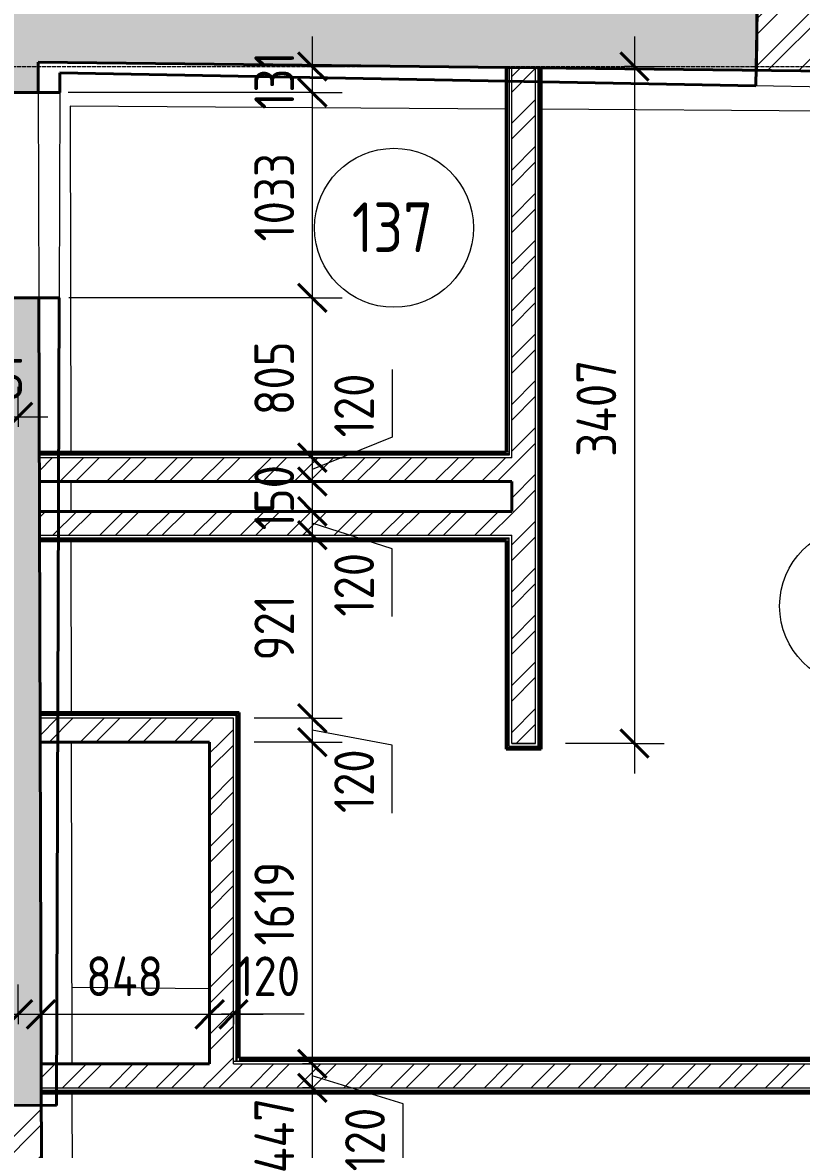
# Model space of a CAD drawing. Header units: millimetres. Extents: x -11886 to 68941, y -8130 to 45506.
# Drawn here: x 49432 to 53350, y 31407 to 37078 of the extents above; entities that cross this region are included whole.
import ezdxf

# ---------------------------------------------------------------- set-up
doc = ezdxf.new("R2010")
doc.units = ezdxf.units.MM
doc.linetypes.add('ADSK_Линия сетки', pattern=[25, 20, -2.5, 0, -2.5])
doc.layers.add('Линии', color=7, linetype='Continuous', lineweight=9, true_color=0x00a600)
doc.layers.add('Стены разрез', color=7, linetype='Continuous', lineweight=40, true_color=0xbb5389)
for name, color, linetype, lineweight in [('Марки помещений', 7, 'Continuous', 20), ('Оси', 7, 'Continuous', 9), ('Перекрытие', 7, 'Continuous', 18), ('Размеры', 7, 'Continuous', 9), ('Размеры-100', 7, 'Continuous', 9), ('Стены', 7, 'Continuous', 18), ('Стены внутренние', 7, 'Continuous', 18), ('Стены штриховка', 7, 'Continuous', 18)]:
    doc.layers.add(name, color=color, linetype=linetype, lineweight=lineweight)
doc.styles.add('GOST Common_1', font='GOST_Common.ttf', dxfattribs={"width": 0.9, "height": 200})
doc.styles.add('GOST Common_2', font='GOST_Common.ttf', dxfattribs={"width": 0.9, "height": 250})
doc.dimstyles.new('ADSK_Основной_2_мм_Округление_до_1_мм_1', dxfattribs={"dimscale": 304.8, "dimtxt": 201.142999, "dimasz": 0.463911, "dimexe": 0.492126, "dimexo": 0.492126, "dimgap": 0.098425, "dimtad": 1, "dimdec": 0, "dimdsep": 46, "dimtxsty": 'GOST Common_1', "dimblk1": 'OBLIQUE', "dimblk2": 'OBLIQUE', "dimsah": 1, "dimcen": 0.09, "dimdle": 0.492126, "dimazin": 2, "dimtfac": 1, "dimtdec": 4, "dimtix": 1, "dimtmove": 1, "dimatfit": 3, "dimfxl": 1, "dimtvp": 1, "dimtolj": 1, "dimtzin": 0, "dimlwd": 20, "dimlwe": 20, "dimarcsym": 2})
doc.dimstyles.new('ADSK_Основной_2_мм_Округление_до_1_мм_2', dxfattribs={"dimscale": 304.8, "dimtxt": 201.142999, "dimasz": 0.463911, "dimexe": 0.492126, "dimexo": 0.492126, "dimgap": 0.098425, "dimtad": 1, "dimdec": 0, "dimdsep": 46, "dimtxsty": 'GOST Common_1', "dimblk1": 'OBLIQUE', "dimblk2": 'OBLIQUE', "dimsah": 1, "dimcen": 0.09, "dimdle": 0.492126, "dimazin": 2, "dimtfac": 1, "dimtdec": 4, "dimtix": 1, "dimtmove": 0, "dimatfit": 3, "dimfxl": 1, "dimtvp": 1, "dimtolj": 1, "dimtzin": 0, "dimlwd": 20, "dimlwe": 20, "dimarcsym": 2})
doc.dimstyles.new('ADSK_Основной_2_мм_Округление_до_1_мм_3', dxfattribs={"dimscale": 304.8, "dimtxt": 201.142999, "dimasz": 0.463911, "dimexe": 0.492126, "dimexo": 0.492126, "dimgap": 0.098425, "dimtad": 1, "dimdec": 0, "dimdsep": 46, "dimtxsty": 'GOST Common_1', "dimblk1": 'OBLIQUE', "dimblk2": 'OBLIQUE', "dimsah": 1, "dimcen": 0.09, "dimdle": 0.492126, "dimazin": 2, "dimtfac": 1, "dimtdec": 4, "dimtix": 1, "dimtmove": 0, "dimatfit": 3, "dimfxl": 1, "dimtvp": 1, "dimtolj": 1, "dimtzin": 0, "dimlwd": 20, "dimlwe": 20, "dimarcsym": 2})
pattern_1 = [(45, (0, 0), (-117.8655, 117.8655), []), (45, (78.58, 0), (-117.8655, 117.8655), [])]

# ---------------------------------------------------------------- blocks, each defined once
blk = doc.blocks.new('Существующие стены 1 эт - Существующие стены 1 эт-653793-01 План 1-го этажа кладочный')
at = {"layer": 'Стены', "color": 243, "true_color": 0xbb5389}
for p, q in [((53122.5, 36837.9), (53121, 36758.3)), ((53498.3, 36751.2), (53121, 36758.3)), ((49619.4, 36726.2), (49511.3, 36725.9)), ((49619.4, 36726.2), (49616, 35693.2)), ((49514.2, 35692.9), (49616, 35693.2))]:
    blk.add_line(p, q, dxfattribs=at)
at = {"layer": 'Стены разрез'}
for p, q in [((53121, 36758.3), (53130.3, 37255.6)), ((49619.4, 36726.2), (49619.7, 36824.2)), ((49619.7, 36824.2), (53121, 36758.3)), ((49619.4, 36726.2), (49065, 36724.6)), ((49616, 35693.2), (49065.7, 35691.6)), ((49602.7, 31628.7), (49616, 35693.2)), ((49602.7, 31628.7), (49068.8, 31630.5))]:
    blk.add_line(p, q, dxfattribs=at)
blk = doc.blocks.new('ADSK_Марка_Помещение_ОдноЗначение - Номер-247393-01 План 1-го этажа кладочный')
at = {"layer": 'Марки помещений'}
blk.add_circle((0, 0), 4, dxfattribs=at)
blk = doc.blocks.new('DIMBLOCK542-01 План 1-го этажа кладочный')
at = {"layer": 'Размеры-100', "lineweight": 20, "transparency": 16777216}
for p, q in [((50889.8, 37006.8), (50889.8, 36725.9)), ((50889.8, 36856.8), (50839.8, 36856.8)), ((50889.8, 36856.8), (51039.8, 36856.8)), ((50889.8, 36725.9), (49661.3, 36725.9)), ((50889.8, 36725.9), (51039.8, 36725.9))]:
    blk.add_line(p, q, dxfattribs=at)
at = {"layer": 'Размеры-100', "lineweight": 40, "transparency": 16777216}
for p, q in [((50889.8, 36856.8), (50819.1, 36927.5)), ((50889.8, 36856.8), (50960.5, 36786.1)), ((50889.8, 36725.9), (50819.1, 36796.6)), ((50889.8, 36725.9), (50960.5, 36655.2))]:
    blk.add_line(p, q, dxfattribs=at)
at = {"layer": 'Размеры-100', "color": 0, "lineweight": 20, "transparency": 16777216, "insert": (50598.4, 36639.6), "char_height": 200, "width": 364.103, "attachment_point": 1, "rotation": 90, "line_spacing_factor": 1.022761, "style": 'GOST Common_1'}
blk.add_mtext('131', dxfattribs=at)
blk = doc.blocks.new('_Oblique')
at = {"color": 0, "linetype": 'ByBlock', "lineweight": -2}
blk.add_line((-0.5, -0.5), (0.5, 0.5), dxfattribs=at)
blk = doc.blocks.new('DIMBLOCK543-01 План 1-го этажа кладочный')
at = {"layer": 'Размеры-100', "lineweight": 40, "transparency": 16777216}
for p, q in [((50889.8, 36725.9), (50819.1, 36796.6)), ((50889.8, 36725.9), (50960.5, 36655.2)), ((50889.8, 35692.9), (50819.1, 35763.6)), ((50889.8, 35692.9), (50960.5, 35622.2))]:
    blk.add_line(p, q, dxfattribs=at)
at = {"layer": 'Размеры-100', "lineweight": 20, "transparency": 16777216}
for p, q in [((50889.8, 36725.9), (49661.3, 36725.9)), ((50889.8, 36725.9), (50889.8, 35692.9)), ((50889.8, 36725.9), (51039.8, 36725.9)), ((50889.8, 35692.9), (49664.2, 35692.9)), ((50889.8, 35692.9), (51039.8, 35692.9))]:
    blk.add_line(p, q, dxfattribs=at)
at = {"layer": 'Размеры-100', "color": 0, "lineweight": 20, "transparency": 16777216, "insert": (50598.4, 35975.8), "char_height": 200, "width": 560.473, "attachment_point": 1, "rotation": 90, "line_spacing_factor": 1.022761, "style": 'GOST Common_1'}
blk.add_mtext('1033', dxfattribs=at)
blk = doc.blocks.new('DIMBLOCK544-01 План 1-го этажа кладочный')
at = {"layer": 'Размеры-100', "lineweight": 40, "transparency": 16777216}
for p, q in [((50889.8, 35692.9), (50819.1, 35763.6)), ((50889.8, 35692.9), (50960.5, 35622.2)), ((50889.8, 34888.1), (50819.1, 34958.8)), ((50889.8, 34888.1), (50960.5, 34817.4))]:
    blk.add_line(p, q, dxfattribs=at)
at = {"layer": 'Размеры-100', "lineweight": 20, "transparency": 16777216}
for p, q in [((50889.8, 35692.9), (49664.2, 35692.9)), ((50889.8, 35692.9), (50889.8, 34888.1)), ((50889.8, 35692.9), (51039.8, 35692.9)), ((50889.8, 34888.1), (50839.8, 34888.1)), ((50889.8, 34888.1), (51039.8, 34888.1))]:
    blk.add_line(p, q, dxfattribs=at)
at = {"layer": 'Размеры-100', "color": 0, "lineweight": 20, "transparency": 16777216, "insert": (50598.4, 35101.3), "char_height": 200, "width": 454.106, "attachment_point": 1, "rotation": 90, "line_spacing_factor": 1.022761, "style": 'GOST Common_1'}
blk.add_mtext('805', dxfattribs=at)
blk = doc.blocks.new('DIMBLOCK545-01 План 1-го этажа кладочный')
at = {"layer": 'Размеры-100', "lineweight": 20, "transparency": 16777216}
for p, q in [((51291.3, 35331.4), (51291.3, 34990.5)), ((51291.3, 34990.5), (50889.8, 34828.1)), ((50889.8, 34888.1), (50839.8, 34888.1)), ((50889.8, 34888.1), (50889.8, 34768.1)), ((50889.8, 34888.1), (51039.8, 34888.1)), ((50889.8, 34768.1), (50839.8, 34768.1)), ((50889.8, 34768.1), (51039.8, 34768.1))]:
    blk.add_line(p, q, dxfattribs=at)
at = {"layer": 'Размеры-100', "lineweight": 40, "transparency": 16777216}
for p, q in [((50889.8, 34888.1), (50819.1, 34958.8)), ((50889.8, 34888.1), (50960.5, 34817.4)), ((50889.8, 34768.1), (50819.1, 34838.8)), ((50889.8, 34768.1), (50960.5, 34697.4))]:
    blk.add_line(p, q, dxfattribs=at)
at = {"layer": 'Размеры-100', "color": 0, "lineweight": 20, "transparency": 16777216, "insert": (51000, 34990.5), "char_height": 200, "width": 409.104, "attachment_point": 1, "rotation": 90, "line_spacing_factor": 1.022761, "style": 'GOST Common_1'}
blk.add_mtext('120', dxfattribs=at)
blk = doc.blocks.new('DIMBLOCK546-01 План 1-го этажа кладочный')
at = {"layer": 'Размеры-100', "lineweight": 40, "transparency": 16777216}
for p, q in [((50889.8, 34768.1), (50819.1, 34838.8)), ((50889.8, 34768.1), (50960.5, 34697.4)), ((50889.8, 34618.1), (50819.1, 34688.8)), ((50889.8, 34618.1), (50960.5, 34547.4))]:
    blk.add_line(p, q, dxfattribs=at)
at = {"layer": 'Размеры-100', "lineweight": 20, "transparency": 16777216}
for p, q in [((50889.8, 34768.1), (50839.8, 34768.1)), ((50889.8, 34768.1), (50889.8, 34618.1)), ((50889.8, 34768.1), (51039.8, 34768.1)), ((50889.8, 34618.1), (50839.8, 34618.1)), ((50889.8, 34618.1), (51039.8, 34618.1))]:
    blk.add_line(p, q, dxfattribs=at)
at = {"layer": 'Размеры-100', "color": 0, "lineweight": 20, "transparency": 16777216, "insert": (50598.4, 34522.6), "char_height": 200, "width": 409.104, "attachment_point": 1, "rotation": 90, "line_spacing_factor": 1.022761, "style": 'GOST Common_1'}
blk.add_mtext('150', dxfattribs=at)
blk = doc.blocks.new('DIMBLOCK547-01 План 1-го этажа кладочный')
at = {"layer": 'Размеры-100', "lineweight": 40, "transparency": 16777216}
for p, q in [((50889.8, 34618.1), (50819.1, 34688.8)), ((50889.8, 34618.1), (50960.5, 34547.4)), ((50889.8, 34498.1), (50819.1, 34568.8)), ((50889.8, 34498.1), (50960.5, 34427.4))]:
    blk.add_line(p, q, dxfattribs=at)
at = {"layer": 'Размеры-100', "lineweight": 20, "transparency": 16777216}
for p, q in [((50889.8, 34618.1), (50839.8, 34618.1)), ((50889.8, 34618.1), (50889.8, 34498.1)), ((50889.8, 34618.1), (51039.8, 34618.1)), ((51291.3, 34429.1), (50889.8, 34558.1)), ((50889.8, 34498.1), (50839.8, 34498.1)), ((50889.8, 34498.1), (51039.8, 34498.1)), ((51291.3, 34088.2), (51291.3, 34429.1))]:
    blk.add_line(p, q, dxfattribs=at)
at = {"layer": 'Размеры-100', "color": 0, "lineweight": 20, "transparency": 16777216, "insert": (51000, 34088.2), "char_height": 200, "width": 409.104, "attachment_point": 1, "rotation": 90, "line_spacing_factor": 1.022761, "style": 'GOST Common_1'}
blk.add_mtext('120', dxfattribs=at)
blk = doc.blocks.new('DIMBLOCK548-01 План 1-го этажа кладочный')
at = {"layer": 'Размеры-100', "lineweight": 40, "transparency": 16777216}
for p, q in [((50889.8, 34498.1), (50819.1, 34568.8)), ((50889.8, 34498.1), (50960.5, 34427.4)), ((50889.8, 33577.3), (50819.1, 33648)), ((50889.8, 33577.3), (50960.5, 33506.6))]:
    blk.add_line(p, q, dxfattribs=at)
at = {"layer": 'Размеры-100', "lineweight": 20, "transparency": 16777216}
for p, q in [((50889.8, 34498.1), (50839.8, 34498.1)), ((50889.8, 34498.1), (50889.8, 33577.3)), ((50889.8, 34498.1), (51039.8, 34498.1)), ((50889.8, 33577.3), (50597.3, 33577.3)), ((50889.8, 33577.3), (51039.8, 33577.3))]:
    blk.add_line(p, q, dxfattribs=at)
at = {"layer": 'Размеры-100', "color": 0, "lineweight": 20, "transparency": 16777216, "insert": (50598.4, 33867.2), "char_height": 200, "width": 409.104, "attachment_point": 1, "rotation": 90, "line_spacing_factor": 1.022761, "style": 'GOST Common_1'}
blk.add_mtext('921', dxfattribs=at)
blk = doc.blocks.new('DIMBLOCK549-01 План 1-го этажа кладочный')
at = {"layer": 'Размеры-100', "lineweight": 40, "transparency": 16777216}
for p, q in [((50889.8, 33577.3), (50819.1, 33648)), ((50889.8, 33577.3), (50960.5, 33506.6)), ((50889.8, 33457.3), (50819.1, 33528)), ((50889.8, 33457.3), (50960.5, 33386.6))]:
    blk.add_line(p, q, dxfattribs=at)
at = {"layer": 'Размеры-100', "lineweight": 20, "transparency": 16777216}
for p, q in [((50889.8, 33577.3), (50597.3, 33577.3)), ((50889.8, 33577.3), (50889.8, 33457.3)), ((50889.8, 33577.3), (51039.8, 33577.3)), ((51291.3, 33440.8), (50889.8, 33517.3)), ((50889.8, 33457.3), (50597.4, 33457.3)), ((50889.8, 33457.3), (51039.8, 33457.3)), ((51291.3, 33099.9), (51291.3, 33440.8))]:
    blk.add_line(p, q, dxfattribs=at)
at = {"layer": 'Размеры-100', "color": 0, "lineweight": 20, "transparency": 16777216, "insert": (51000, 33099.9), "char_height": 200, "width": 409.104, "attachment_point": 1, "rotation": 90, "line_spacing_factor": 1.022761, "style": 'GOST Common_1'}
blk.add_mtext('120', dxfattribs=at)
blk = doc.blocks.new('DIMBLOCK550-01 План 1-го этажа кладочный')
at = {"layer": 'Размеры-100', "lineweight": 40, "transparency": 16777216}
for p, q in [((50889.8, 33457.3), (50819.1, 33528)), ((50889.8, 33457.3), (50960.5, 33386.6)), ((50889.8, 31838.1), (50819.1, 31908.8)), ((50889.8, 31838.1), (50960.5, 31767.4))]:
    blk.add_line(p, q, dxfattribs=at)
at = {"layer": 'Размеры-100', "lineweight": 20, "transparency": 16777216}
for p, q in [((50889.8, 33457.3), (50597.4, 33457.3)), ((50889.8, 33457.3), (50889.8, 31838.1)), ((50889.8, 33457.3), (51039.8, 33457.3)), ((50889.8, 31838.1), (50839.8, 31838.1)), ((50889.8, 31838.1), (51039.8, 31838.1))]:
    blk.add_line(p, q, dxfattribs=at)
at = {"layer": 'Размеры-100', "color": 0, "lineweight": 20, "transparency": 16777216, "insert": (50598.4, 32432.9), "char_height": 200, "width": 515.472, "attachment_point": 1, "rotation": 90, "line_spacing_factor": 1.022761, "style": 'GOST Common_1'}
blk.add_mtext('1619', dxfattribs=at)
blk = doc.blocks.new('DIMBLOCK551-01 План 1-го этажа кладочный')
at = {"layer": 'Размеры-100', "lineweight": 40, "transparency": 16777216}
for p, q in [((50889.8, 31838.1), (50819.1, 31908.8)), ((50889.8, 31838.1), (50960.5, 31767.4)), ((50889.8, 31718.1), (50819.1, 31788.8)), ((50889.8, 31718.1), (50960.5, 31647.4))]:
    blk.add_line(p, q, dxfattribs=at)
at = {"layer": 'Размеры-100', "lineweight": 20, "transparency": 16777216}
for p, q in [((50889.8, 31838.1), (50839.8, 31838.1)), ((50889.8, 31838.1), (50889.8, 31718.1)), ((50889.8, 31838.1), (51039.8, 31838.1)), ((51346.1, 31637.8), (50889.8, 31778.1)), ((50889.8, 31718.1), (50839.8, 31718.1)), ((50889.8, 31718.1), (51039.8, 31718.1)), ((51346.1, 31296.9), (51346.1, 31637.8))]:
    blk.add_line(p, q, dxfattribs=at)
at = {"layer": 'Размеры-100', "color": 0, "lineweight": 20, "transparency": 16777216, "insert": (51054.7, 31296.9), "char_height": 200, "width": 409.104, "attachment_point": 1, "rotation": 90, "line_spacing_factor": 1.022761, "style": 'GOST Common_1'}
blk.add_mtext('120', dxfattribs=at)
blk = doc.blocks.new('DIMBLOCK552-01 План 1-го этажа кладочный')
at = {"layer": 'Размеры-100', "lineweight": 40, "transparency": 16777216}
for p, q in [((50889.8, 31718.1), (50819.1, 31788.8)), ((50889.8, 31718.1), (50960.5, 31647.4)), ((50889.8, 31271.3), (50819.1, 31342)), ((50889.8, 31271.3), (50960.5, 31200.6))]:
    blk.add_line(p, q, dxfattribs=at)
at = {"layer": 'Размеры-100', "lineweight": 20, "transparency": 16777216}
for p, q in [((50889.8, 31718.1), (50839.8, 31718.1)), ((50889.8, 31718.1), (50889.8, 31271.3)), ((50889.8, 31718.1), (51039.8, 31718.1)), ((50889.8, 31271.3), (49676.8, 31271.3)), ((50889.8, 31271.3), (51039.8, 31271.3))]:
    blk.add_line(p, q, dxfattribs=at)
at = {"layer": 'Размеры-100', "color": 0, "lineweight": 20, "transparency": 16777216, "insert": (50598.4, 31288.4), "char_height": 200, "width": 495.016, "attachment_point": 1, "rotation": 90, "line_spacing_factor": 1.022761, "style": 'GOST Common_1'}
blk.add_mtext('447', dxfattribs=at)
blk = doc.blocks.new('DIMBLOCK562-01 План 1-го этажа кладочный')
at = {"layer": 'Размеры-100', "lineweight": 20, "transparency": 16777216}
for p, q in [((49409.9, 32087.4), (49409.9, 32237.4)), ((49525.1, 32087.4), (49525.1, 32237.4)), ((48771.4, 32087.4), (49074.8, 32087.4)), ((49074.8, 32087.4), (49467.5, 32087.4)), ((49259.9, 32087.4), (49525.1, 32087.4)), ((49409.9, 32087.4), (49409.9, 32037.4)), ((49525.1, 32087.4), (49525.1, 31988.1))]:
    blk.add_line(p, q, dxfattribs=at)
at = {"layer": 'Размеры-100', "lineweight": 40, "transparency": 16777216}
for p, q in [((49409.9, 32087.4), (49480.6, 32158.1)), ((49525.1, 32087.4), (49595.8, 32158.1)), ((49409.9, 32087.4), (49339.2, 32016.7)), ((49525.1, 32087.4), (49454.4, 32016.7))]:
    blk.add_line(p, q, dxfattribs=at)
at = {"layer": 'Размеры-100', "color": 0, "lineweight": 20, "transparency": 16777216, "insert": (48771.4, 32378.8), "char_height": 200, "width": 364.103, "attachment_point": 1, "line_spacing_factor": 1.022761, "style": 'GOST Common_1'}
blk.add_mtext('115', dxfattribs=at)
blk = doc.blocks.new('DIMBLOCK563-01 План 1-го этажа кладочный')
at = {"layer": 'Размеры-100', "lineweight": 20, "transparency": 16777216}
for p, q in [((49525.1, 32087.4), (49525.1, 32237.4)), ((50373.3, 32087.4), (50373.3, 32237.4)), ((49525.1, 32087.4), (50373.3, 32087.4)), ((49525.1, 32087.4), (49525.1, 31988.1)), ((50373.3, 32087.4), (50373.3, 32037.4))]:
    blk.add_line(p, q, dxfattribs=at)
at = {"layer": 'Размеры-100', "lineweight": 40, "transparency": 16777216}
for p, q in [((49525.1, 32087.4), (49595.8, 32158.1)), ((50373.3, 32087.4), (50444, 32158.1)), ((49525.1, 32087.4), (49454.4, 32016.7)), ((50373.3, 32087.4), (50302.6, 32016.7))]:
    blk.add_line(p, q, dxfattribs=at)
at = {"layer": 'Размеры-100', "color": 0, "lineweight": 20, "transparency": 16777216, "insert": (49751.5, 32378.8), "char_height": 200, "width": 474.561, "attachment_point": 1, "line_spacing_factor": 1.022761, "style": 'GOST Common_1'}
blk.add_mtext('848', dxfattribs=at)
blk = doc.blocks.new('DIMBLOCK564-01 План 1-го этажа кладочный')
at = {"layer": 'Размеры-100', "lineweight": 20, "transparency": 16777216}
for p, q in [((50373.3, 32087.4), (50373.3, 32237.4)), ((50493.3, 32087.4), (50493.3, 32237.4)), ((50373.3, 32087.4), (50643.3, 32087.4)), ((50373.3, 32087.4), (50373.3, 32037.4)), ((50508, 32087.4), (50433.3, 32087.4)), ((50493.3, 32087.4), (50493.3, 32037.4)), ((50849, 32087.4), (50508, 32087.4))]:
    blk.add_line(p, q, dxfattribs=at)
at = {"layer": 'Размеры-100', "lineweight": 40, "transparency": 16777216}
for p, q in [((50373.3, 32087.4), (50444, 32158.1)), ((50493.3, 32087.4), (50564, 32158.1)), ((50373.3, 32087.4), (50302.6, 32016.7)), ((50493.3, 32087.4), (50422.6, 32016.7))]:
    blk.add_line(p, q, dxfattribs=at)
at = {"layer": 'Размеры-100', "color": 0, "lineweight": 20, "transparency": 16777216, "insert": (50508, 32378.8), "char_height": 200, "width": 409.104, "attachment_point": 1, "line_spacing_factor": 1.022761, "style": 'GOST Common_1'}
blk.add_mtext('120', dxfattribs=at)
blk = doc.blocks.new('DIMBLOCK574-01 План 1-го этажа кладочный')
at = {"layer": 'Размеры-100', "lineweight": 20, "transparency": 16777216}
for p, q in [((52509.8, 37006.8), (52509.8, 33299.8)), ((52509.8, 36856.8), (52459.8, 36856.8)), ((52509.8, 36856.8), (52659.8, 36856.8)), ((52509.8, 33449.8), (52162.9, 33449.8)), ((52509.8, 33449.8), (52659.8, 33449.8))]:
    blk.add_line(p, q, dxfattribs=at)
at = {"layer": 'Размеры-100', "lineweight": 40, "transparency": 16777216}
for p, q in [((52509.8, 36856.8), (52439.1, 36927.5)), ((52509.8, 36856.8), (52580.5, 36786.1)), ((52509.8, 33449.8), (52439.1, 33520.5)), ((52509.8, 33449.8), (52580.5, 33379.1))]:
    blk.add_line(p, q, dxfattribs=at)
at = {"layer": 'Размеры-100', "color": 0, "lineweight": 20, "transparency": 16777216, "insert": (52218.4, 34892.5), "char_height": 200, "width": 625.93, "attachment_point": 1, "rotation": 90, "line_spacing_factor": 1.022761, "style": 'GOST Common_1'}
blk.add_mtext('3407', dxfattribs=at)
blk = doc.blocks.new('DIMBLOCK740-01 План 1-го этажа кладочный')
at = {"layer": 'Размеры-100', "lineweight": 20, "transparency": 16777216}
for p, q in [((49134.8, 35093.8), (49134.8, 35321.3)), ((49409.9, 35093.8), (49409.9, 35243.8)), ((49134.8, 35093.8), (49559.9, 35093.8)), ((49134.8, 35093.8), (49134.8, 34943.8)), ((49409.9, 35093.8), (49409.9, 35043.7))]:
    blk.add_line(p, q, dxfattribs=at)
at = {"layer": 'Размеры-100', "lineweight": 40, "transparency": 16777216}
for p, q in [((49134.8, 35093.8), (49205.5, 35164.5)), ((49409.9, 35093.8), (49480.6, 35164.5)), ((49134.8, 35093.8), (49064.1, 35023.1)), ((49409.9, 35093.8), (49339.2, 35023.1))]:
    blk.add_line(p, q, dxfattribs=at)
at = {"layer": 'Размеры-100', "color": 0, "lineweight": 20, "transparency": 16777216, "insert": (49083.2, 35385.1), "char_height": 200, "width": 454.106, "attachment_point": 1, "line_spacing_factor": 1.022761, "style": 'GOST Common_1'}
blk.add_mtext('275', dxfattribs=at)

msp = doc.modelspace()

# ---------------------------------------------------------------- hatches: boundary and pattern name
at = {"layer": 'Стены внутренние', "true_color": 0xc0c0c0}
h = msp.add_hatch(color=9, dxfattribs=at)
h.paths.add_polyline_path([(53123.9, 36837.8), (53128.2, 37217.8), (48519.5, 37270), (48515.2, 36890), (53122.5, 36837.9)])
h.paths.add_polyline_path([(46812.9, 36909.3), (46814.8, 37289.3), (46543.2, 37292.4), (46543.2, 36912.4), (46812.4, 36909.3)])
at = {"layer": 'Стены внутренние', "lineweight": 9}
h = msp.add_hatch(dxfattribs=at)
h.set_pattern_fill('FP_1', color=256, style=0, pattern_type=2)
h.set_pattern_definition(pattern_1)
h.paths.add_polyline_path([(53499.9, 36833.6), (53507, 37213.5), (53128.2, 37217.8), (53123.9, 36837.8), (53439.5, 36834.3)])
at = {"layer": 'Стены внутренние', "true_color": 0xc0c0c0}
h = msp.add_hatch(color=9, dxfattribs=at)
h.paths.add_polyline_path([(49161.7, 26010.8), (49541.7, 26011.9), (49540.5, 26441.3), (49160.5, 26440.2), (49161.7, 26011.9)])
h.paths.add_polyline_path([(49157.5, 27470.2), (49537.5, 27471.3), (49529.7, 30240.2), (49149.7, 30239.1), (49154.1, 28690)])
h.paths.add_polyline_path([(49145.7, 31629), (49525.7, 31630), (49514.2, 35692.9), (49134.2, 35691.6), (49145.7, 31630.2)])
h.paths.add_polyline_path([(49131.3, 36724.8), (49511.3, 36726.2), (49510.8, 36878.8), (49130.8, 36883.1), (49131.3, 36725.9)])
at = {"layer": 'Стены внутренние', "lineweight": 9}
h = msp.add_hatch(dxfattribs=at)
h.set_pattern_fill('FP_1', color=256, style=0, pattern_type=2)
h.set_pattern_definition(pattern_1)
h.paths.add_polyline_path([(52012.9, 34842.1), (52012.9, 36850.4), (51892.9, 36851.8), (51892.9, 34842.1)])
h = msp.add_hatch(dxfattribs=at)
h.set_pattern_fill('FP_1', color=256, style=0, pattern_type=2)
h.set_pattern_definition(pattern_1)
h.paths.add_polyline_path([(51767.4, 34768.1), (51892.9, 34768.1), (51892.9, 34888.1), (49516.5, 34888.1), (49516.8, 34768.1), (51210, 34768.1)])
h = msp.add_hatch(dxfattribs=at)
h.set_pattern_fill('FP_1', color=256, style=0, pattern_type=2)
h.set_pattern_definition(pattern_1)
h.paths.add_polyline_path([(52012.9, 34618.1), (52012.9, 34842.1), (51892.9, 34842.1), (51892.9, 34618.1)])
h = msp.add_hatch(dxfattribs=at)
h.set_pattern_fill('FP_1', color=256, style=0, pattern_type=2)
h.set_pattern_definition(pattern_1)
h.paths.add_polyline_path([(49517.6, 34498.1), (51892.9, 34498.2), (51892.9, 34618.1), (49517.2, 34618.1)])
h = msp.add_hatch(dxfattribs=at)
h.set_pattern_fill('FP_1', color=256, style=0, pattern_type=2)
h.set_pattern_definition(pattern_1)
h.paths.add_polyline_path([(51892.9, 33449.8), (52012.9, 33449.8), (52012.9, 34618.1), (51892.9, 34618.1), (51892.9, 33474.2)])
h = msp.add_hatch(dxfattribs=at)
h.set_pattern_fill('FP_1', color=256, style=0, pattern_type=2)
h.set_pattern_definition(pattern_1)
h.paths.add_polyline_path([(49520.5, 33457.3), (50493.3, 33457.3), (50493.3, 33577.3), (49520.2, 33577.3), (49520.5, 33474.2)])
h = msp.add_hatch(dxfattribs=at)
h.set_pattern_fill('FP_1', color=256, style=0, pattern_type=2)
h.set_pattern_definition(pattern_1)
h.paths.add_polyline_path([(50389.1, 31718.1), (50493.3, 31718.1), (50493.3, 33457.3), (50373.3, 33457.3), (50374, 31718.1)])
h = msp.add_hatch(dxfattribs=at)
h.set_pattern_fill('FP_1', color=256, style=0, pattern_type=2)
h.set_pattern_definition(pattern_1)
h.paths.add_polyline_path([(49527.4, 31718.1), (50373.3, 31718.1), (50373.3, 31838.1), (49525.1, 31838.1), (49525.7, 31718.1), (49526.8, 31718.1)])
h = msp.add_hatch(dxfattribs=at)
h.set_pattern_fill('FP_1', color=256, style=0, pattern_type=2)
h.set_pattern_definition(pattern_1)
h.paths.add_polyline_path([(54782.5, 31718.1), (55574.7, 31718.1), (55574.2, 31838.1), (54590.5, 31838.1), (54590.5, 31718.1)])
h.paths.add_polyline_path([(53560.5, 31718.1), (53560.5, 31838.1), (50493.3, 31838.1), (50493.3, 31718.1), (52324.8, 31718.1)])
h = msp.add_hatch(dxfattribs=at)
h.set_pattern_fill('FP_1', color=256, style=0, pattern_type=2)
h.set_pattern_definition(pattern_1)
h.paths.add_polyline_path([(49146.8, 31270.2), (49526.8, 31271.3), (49525.7, 31630), (49145.7, 31628.7), (49146.7, 31271.3)])

# ---------------------------------------------------------------- linework, layer by layer
at = {"layer": 'Линии', "color": 8, "lineweight": 18, "true_color": 0x808080}
for p, q in [((49671.8, 36657.2), (49674.8, 34916.1)), ((51864.9, 36642.3), (49671.8, 36657.2)), ((55502, 36617.7), (52040.9, 36641.1)), ((49675.1, 34768.1), (49675.4, 34618.1)), ((49675.6, 34470.1), (49677.1, 33605.3)), ((49677.4, 33457.3), (49680.2, 31838.1)), ((49680.4, 31690.1), (49685.2, 28956.7))]:
    msp.add_line(p, q, dxfattribs=at)
at = {"layer": 'Линии', "lineweight": 18}
msp.add_line((52012.9, 33449.8), (51892.9, 33449.8), dxfattribs=at)
at = {"layer": 'Оси', "linetype": 'ADSK_Линия сетки'}
msp.add_line((-11086.2, 36856.8), (57141.7, 36856.8), dxfattribs=at)
at = {"layer": 'Перекрытие', "color": 136, "true_color": 0x008080}
msp.add_line((49679.5, 32224.4), (50373.3, 32217.1), dxfattribs=at)
at = {"layer": 'Стены внутренние', "lineweight": 40}
for p, q in [((53123.9, 36837.8), (53128.2, 37217.8)), ((49510.8, 36878.8), (53499.9, 36833.6)), ((49511.3, 36725.9), (49510.8, 36878.8)), ((51864.9, 36852.1), (51864.9, 34916.1)), ((52040.9, 33421.8), (52040.9, 36850.1)), ((49131.3, 36724.8), (49511.3, 36725.9)), ((49514.2, 35692.9), (49134.2, 35691.8)), ((49526.8, 31271.3), (49514.2, 35692.9)), ((51864.9, 34916.1), (49516.4, 34916.1)), ((49516.8, 34768.1), (51892.9, 34768.1)), ((51892.9, 34768.1), (51892.9, 34618.1)), ((51892.9, 34618.1), (49517.2, 34618.1)), ((49517.7, 34470.1), (51864.9, 34470.1)), ((51864.9, 34470.1), (51864.9, 33421.8)), ((50521.3, 33605.3), (49520.1, 33605.3)), ((50521.3, 31866.1), (50521.3, 33605.3)), ((49520.5, 33457.3), (50373.3, 33457.3)), ((50373.3, 33457.3), (50373.3, 31838.1)), ((51864.9, 33421.8), (52040.9, 33421.8)), ((53560.5, 31866.1), (50521.3, 31866.1)), ((50373.3, 31838.1), (49525.1, 31838.1)), ((49525.6, 31690.1), (53560.5, 31690.1))]:
    msp.add_line(p, q, dxfattribs=at)
at = {"layer": 'Стены внутренние'}
for p, q in [((49511.3, 36725.9), (49514.2, 35692.9)), ((49145.7, 31629), (49525.7, 31630))]:
    msp.add_line(p, q, dxfattribs=at)
at = {"layer": 'Стены штриховка'}
for p, q in [((51873.9, 34916.1), (51873.9, 36852)), ((51879.9, 36851.9), (51879.9, 34901.1)), ((51892.9, 34888.1), (51892.9, 36851.8)), ((52012.9, 33449.8), (52012.9, 36850.4)), ((52025.9, 33436.8), (52025.9, 36850.3)), ((52031.9, 33430.8), (52031.9, 36850.2)), ((51879.9, 34907.1), (49516.4, 34907.1)), ((51879.9, 34901.1), (49516.4, 34901.1)), ((51892.9, 34888.1), (49516.5, 34888.1)), ((51879.9, 34916.1), (51864.9, 34916.1)), ((49517.6, 34498.1), (51892.9, 34498.1)), ((49517.6, 34485.1), (51879.9, 34485.1)), ((49517.6, 34479.1), (51879.9, 34479.1)), ((51879.9, 33436.8), (51879.9, 34485.1)), ((51892.9, 33449.8), (51892.9, 34498.1)), ((51864.9, 34470.1), (51879.9, 34470.1)), ((51873.9, 33430.8), (51873.9, 34470.1)), ((50512.3, 33596.3), (49520.1, 33596.3)), ((50506.3, 33590.3), (49520.2, 33590.3)), ((50493.3, 33577.3), (49520.2, 33577.3)), ((50493.3, 31838.1), (50493.3, 33577.3)), ((50506.3, 31851.1), (50506.3, 33590.3)), ((50512.3, 31851.1), (50512.3, 33596.3)), ((51873.9, 33430.8), (52031.9, 33430.8)), ((51879.9, 33436.8), (52031.9, 33436.8)), ((51892.9, 33449.8), (52012.9, 33449.8)), ((52031.9, 33436.8), (52031.9, 33430.8)), ((50493.3, 31851.1), (53560.5, 31851.1)), ((50493.3, 31838.1), (53560.5, 31838.1)), ((50521.3, 31857.1), (53560.5, 31857.1)), ((50521.3, 31857.1), (50521.3, 31851.1)), ((49525.5, 31718.1), (53560.5, 31718.1)), ((49525.5, 31705.1), (53560.5, 31705.1)), ((49525.5, 31699.1), (53560.5, 31699.1))]:
    msp.add_line(p, q, dxfattribs=at)

# ---------------------------------------------------------------- block references
at = {"layer": 'Марки помещений', "xscale": 99.99999999999993, "yscale": 99.99999999999993, "zscale": 99.99999999999993}
for p in [(51300.4, 36044.7), (53640.5, 34141.6)]:
    msp.add_blockref('ADSK_Марка_Помещение_ОдноЗначение - Номер-247393-01 План 1-го этажа кладочный', p, dxfattribs=at)
at = {"layer": 'Стены разрез'}
msp.add_blockref('Существующие стены 1 эт - Существующие стены 1 эт-653793-01 План 1-го этажа кладочный', (0, 0), dxfattribs=at)

# ---------------------------------------------------------------- texts
at = {"layer": 'Марки помещений', "lineweight": 9, "insert": (51088.4, 36172.4), "char_height": 250, "width": 526.709, "attachment_point": 1, "style": 'GOST Common_2'}
msp.add_mtext('137', dxfattribs=at)

# ---------------------------------------------------------------- dimensions: what is measured, and where the dimension line sits
at = {"layer": 'Размеры', "lineweight": 20}
for base, p1, p2, override, picture, middle in [((50889.8, 36725.9), (50989.8, 36856.8), (49511.3, 36725.9), {"dimpost": '<>', "dimfxl": 1484.297661}, 'DIMBLOCK542-01 План 1-го этажа кладочный', (50759.8, 36791.3)), ((52509.8, 33449.8), (52609.8, 36856.8), (52012.9, 33449.8), {"dimpost": '<>', "dimfxl": 3458.890508}, 'DIMBLOCK574-01 План 1-го этажа кладочный', (52379.8, 35153.3)), ((50889.8, 35692.9), (49511.3, 36725.9), (49514.2, 35692.9), {"dimpost": '<>', "dimfxl": 1033}, 'DIMBLOCK543-01 План 1-го этажа кладочный', (50759.8, 36209.4)), ((50889.8, 34888.1), (49514.2, 35692.9), (50989.8, 34888.1), {"dimpost": '<>', "dimfxl": 1680.78621}, 'DIMBLOCK544-01 План 1-го этажа кладочный', (50759.8, 35290.5)), ((50889.8, 34618.1), (50989.8, 34768.1), (50989.8, 34618.1), {"dimpost": '<>', "dimfxl": 150}, 'DIMBLOCK546-01 План 1-го этажа кладочный', (50759.8, 34693.1)), ((50889.8, 33577.3), (50989.8, 34498.1), (50447.3, 33577.3), {"dimpost": '<>', "dimfxl": 1068.627609}, 'DIMBLOCK548-01 План 1-го этажа кладочный', (50759.8, 34037.7)), ((50889.8, 31838.1), (50447.4, 33457.3), (50989.8, 31838.1), {"dimpost": '<>', "dimfxl": 1707.710217}, 'DIMBLOCK550-01 План 1-го этажа кладочный', (50759.8, 32647.7)), ((50889.8, 31271.3), (50989.8, 31718.1), (49526.8, 31271.3), {"dimpost": '<>', "dimfxl": 1529.716951}, 'DIMBLOCK552-01 План 1-го этажа кладочный', (50759.8, 31494.7))]:
    dim = msp.add_linear_dim(base=base, p1=p1, p2=p2, angle=90, dimstyle='ADSK_Основной_2_мм_Округление_до_1_мм_2', override=override, dxfattribs=at)
    dim.commit()
    dim.dimension.update_dxf_attribs({"geometry": picture, "text_midpoint": middle})
for base, p1, p2, dimstyle, override, picture, middle in [((49409.9, 35093.8), (49134.8, 35471.3), (49409.9, 35193.7), 'ADSK_Основной_2_мм_Округление_до_1_мм_3', {"dimpost": '<>', "dimfxl": 390.812494}, 'DIMBLOCK740-01 План 1-го этажа кладочный', (49272.4, 35223.8)), ((50373.3, 32087.4), (49525.1, 31838.1), (50373.3, 32187.4), 'ADSK_Основной_2_мм_Округление_до_1_мм_2', {"dimpost": '<>', "dimfxl": 917.307619}, 'DIMBLOCK563-01 План 1-го этажа кладочный', (49949.2, 32217.4))]:
    dim = msp.add_linear_dim(base=base, p1=p1, p2=p2, dimstyle=dimstyle, override=override, dxfattribs=at)
    dim.commit()
    dim.dimension.update_dxf_attribs({"geometry": picture, "text_midpoint": middle})
for base, p1, p2, override, picture, middle in [((50889.8, 34768.1), (50989.8, 34888.1), (50989.8, 34768.1), {"dimpost": '<>', "dimfxl": 120}, 'DIMBLOCK545-01 План 1-го этажа кладочный', (51133.3, 35195)), ((50889.8, 34498.1), (50989.8, 34618.1), (50989.8, 34498.1), {"dimpost": '<>', "dimfxl": 120}, 'DIMBLOCK547-01 План 1-го этажа кладочный', (51133.3, 34292.7)), ((50889.8, 33457.3), (50447.3, 33577.3), (50447.4, 33457.3), {"dimpost": '<>', "dimfxl": 120.000003}, 'DIMBLOCK549-01 План 1-го этажа кладочный', (51133.3, 33304.4)), ((50889.8, 31718.1), (50989.8, 31838.1), (50989.8, 31718.1), {"dimpost": '<>', "dimfxl": 120}, 'DIMBLOCK551-01 План 1-го этажа кладочный', (51188.1, 31501.4))]:
    dim = msp.add_linear_dim(base=base, p1=p1, p2=p2, angle=90, dimstyle='ADSK_Основной_2_мм_Округление_до_1_мм_1', override=override, dxfattribs=at)
    dim.commit()
    dim.dimension.update_dxf_attribs({"geometry": picture, "text_midpoint": middle, "dimtype": 160, "text_rotation": 90})
for base, p1, p2, override, picture, middle in [((49525.1, 32087.4), (49409.9, 32187.4), (49525.1, 31838.1), {"dimpost": '<>', "dimfxl": 367.82621}, 'DIMBLOCK562-01 План 1-го этажа кладочный', (48953.5, 32245.4)), ((50493.3, 32087.4), (50373.3, 32187.4), (50493.3, 32187.4), {"dimpost": '<>', "dimfxl": 120}, 'DIMBLOCK564-01 План 1-го этажа кладочный', (50712.6, 32245.4))]:
    dim = msp.add_linear_dim(base=base, p1=p1, p2=p2, dimstyle='ADSK_Основной_2_мм_Округление_до_1_мм_1', override=override, dxfattribs=at)
    dim.commit()
    dim.dimension.update_dxf_attribs({"geometry": picture, "text_midpoint": middle, "dimtype": 160})

doc.saveas('drawing.dxf')
